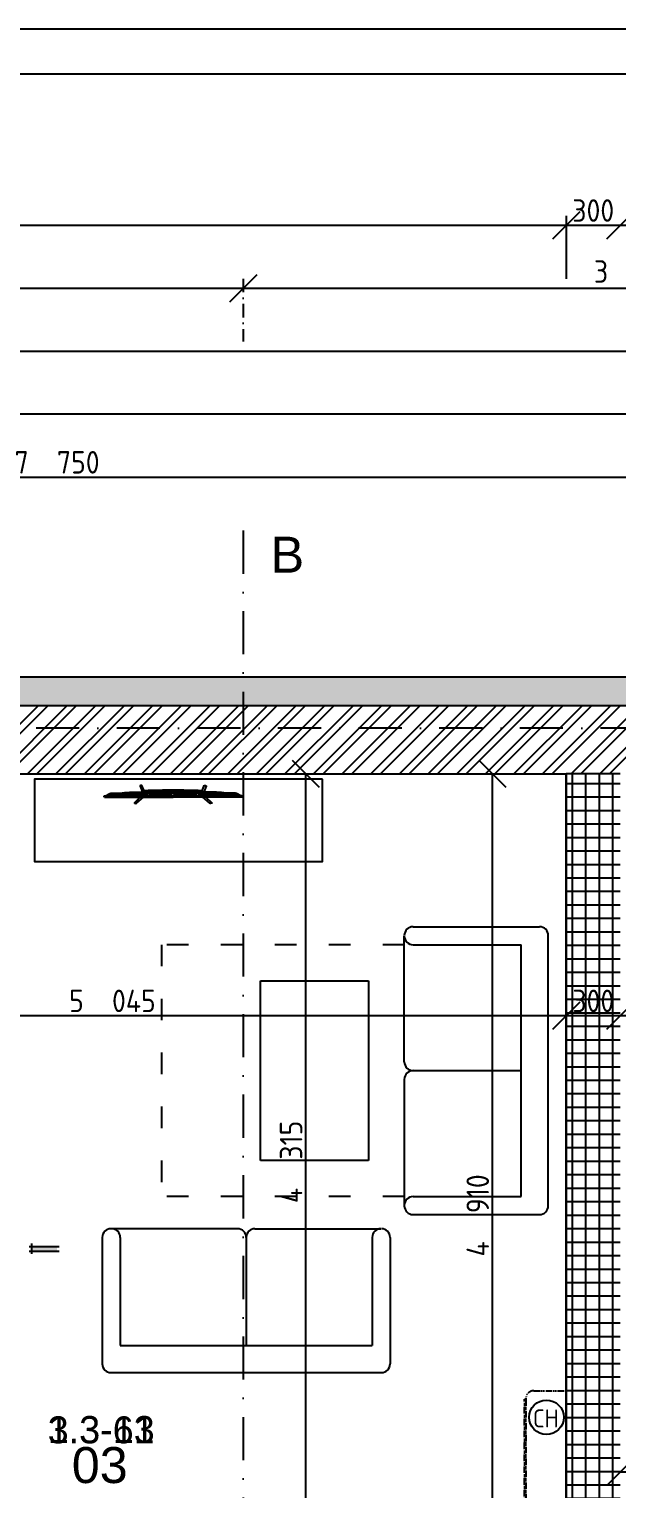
# Model space of a CAD drawing. Extents: x 4511820 to 5180432, y -1526536 to -944957.
# Drawn here: x 5099608 to 5102873, y -1290300 to -1282185 of the extents above; entities that cross this region are included whole.
import ezdxf

# ---------------------------------------------------------------- set-up
doc = ezdxf.new("R2010")
doc.units = 0
doc.header["$MEASUREMENT"] = 0
for name, pattern in [('ACAD_ISO03W100', [30, 12, -18]), ('ACAD_ISO12W100', [22, 12, -3, 0.5, -3, 0.5, -3]), ('BODKOCIARKOVANA_3', [5.6, 3, -1.3, 0, -1.3])]:
    doc.linetypes.add(name, pattern=pattern)
doc.layers.get('0').update_dxf_attribs({"linetype": 'CONTINUOUS'})
doc.layers.get('Defpoints').update_dxf_attribs({"color": 61, "linetype": 'CONTINUOUS'})
for name, color, linetype in [('KÓTY', 4, 'CONTINUOUS'), ('MÚRY', 1, 'CONTINUOUS'), ('osi', 253, 'CONTINUOUS'), ('Plochy', 41, 'CONTINUOUS'), ('POPIS', 7, 'CONTINUOUS'), ('TENKÁ', 7, 'CONTINUOUS'), ('ZARIADENIE', 47, 'CONTINUOUS'), ('ZZ-chladenie', 133, 'CONTINUOUS'), ('ŠRAFY', 82, 'CONTINUOUS')]:
    doc.layers.add(name, color=color, linetype=linetype)
doc.styles.add('ARIAL', font='arial.ttf')
doc.styles.add('styl1', font='arial.ttf')
doc.styles.add('STYLE1', font='isocp.shx')
doc.dimstyles.new('STANDARD-50', dxfattribs={"dimtxt": 125, "dimasz": 150, "dimexe": 10, "dimexo": 200, "dimgap": 20, "dimtad": 1, "dimdsep": 46, "dimlunit": 6, "dimtxsty": 'STYLE1', "dimblk1": 'OBLIQUE', "dimblk2": 'OBLIQUE', "dimsah": 1, "dimcen": 2.5, "dimse1": 1, "dimse2": 1, "dimadec": 0, "dimazin": 0, "dimtfac": 1, "dimtmove": 1, "dimatfit": 3, "dimldrblk": 'OBLIQUE', "dimfxl": 1, "dimtolj": 1, "dimtzin": 0, "dimarcsym": 0})

# ---------------------------------------------------------------- blocks, each defined once
blk = doc.blocks.new('_OBLIQUE')
at = {"color": 0, "linetype": 'ByBlock'}
blk.add_line((-0.5, -0.5), (0.5, 0.5), dxfattribs=at)
blk = doc.blocks.new('*D24587')
at = {"layer": 'Defpoints', "color": 0}
for p in [(5103637.5, -1284675.5), (5095887.5, -1285945.2), (5103637.5, -1285945.2)]:
    blk.add_point(p, dxfattribs=at)
at = {"layer": 'KÓTY', "color": 0, "lineweight": -2}
blk.add_line((5095887.5, -1284675.5), (5103637.5, -1284675.5), dxfattribs=at)
at = {"layer": 'KÓTY', "color": 0, "linetype": 'ByBlock', "lineweight": -2, "xscale": 150, "yscale": 150, "zscale": 150, "rotation": 180}
blk.add_blockref('_OBLIQUE', (5095887.5, -1284675.5), dxfattribs=at)
at = {"layer": 'KÓTY', "color": 0, "linetype": 'ByBlock', "lineweight": -2, "xscale": 150, "yscale": 150, "zscale": 150}
blk.add_blockref('_OBLIQUE', (5103637.5, -1284675.5), dxfattribs=at)
at = {"layer": 'KÓTY', "color": 0, "insert": (5099762.5, -1284593), "char_height": 125, "attachment_point": 5, "style": 'STYLE1'}
blk.add_mtext('\\A1;7ﾠ750', dxfattribs=at)
blk = doc.blocks.new('*D24589')
at = {"layer": 'Defpoints', "color": 0}
for p in [(5156282.5, -1283975.5), (5095887.5, -1285945.2), (5156282.5, -1285945.2)]:
    blk.add_point(p, dxfattribs=at)
at = {"layer": 'KÓTY', "color": 0, "lineweight": -2}
blk.add_line((5095887.5, -1283975.5), (5156282.5, -1283975.5), dxfattribs=at)
at = {"layer": 'KÓTY', "color": 0, "linetype": 'ByBlock', "lineweight": -2, "xscale": 150, "yscale": 150, "zscale": 150, "rotation": 180}
blk.add_blockref('_OBLIQUE', (5095887.5, -1283975.5), dxfattribs=at)
at = {"layer": 'KÓTY', "color": 0, "linetype": 'ByBlock', "lineweight": -2, "xscale": 150, "yscale": 150, "zscale": 150}
blk.add_blockref('_OBLIQUE', (5156282.5, -1283975.5), dxfattribs=at)
at = {"layer": 'KÓTY', "color": 0, "insert": (5126085, -1283893), "char_height": 125, "attachment_point": 5, "style": 'STYLE1'}
blk.add_mtext('\\A1;60ﾠ395', dxfattribs=at)
blk = doc.blocks.new('*D24590')
at = {"layer": 'Defpoints', "color": 0}
for p in [(5096057.5, -1283625.5), (5100797.5, -1283625.5), (5100797.5, -1283625.5)]:
    blk.add_point(p, dxfattribs=at)
at = {"layer": 'KÓTY', "color": 0, "lineweight": -2}
blk.add_line((5096057.5, -1283625.5), (5100797.5, -1283625.5), dxfattribs=at)
at = {"layer": 'KÓTY', "color": 0, "linetype": 'ByBlock', "lineweight": -2, "xscale": 150, "yscale": 150, "zscale": 150, "rotation": 180}
blk.add_blockref('_OBLIQUE', (5096057.5, -1283625.5), dxfattribs=at)
at = {"layer": 'KÓTY', "color": 0, "linetype": 'ByBlock', "lineweight": -2, "xscale": 150, "yscale": 150, "zscale": 150}
blk.add_blockref('_OBLIQUE', (5100797.5, -1283625.5), dxfattribs=at)
at = {"layer": 'KÓTY', "color": 0, "insert": (5098427.5, -1283543), "char_height": 125, "attachment_point": 5, "style": 'STYLE1'}
blk.add_mtext('\\A1;4ﾠ740', dxfattribs=at)
blk = doc.blocks.new('*D24591')
at = {"layer": 'Defpoints', "color": 0}
for p in [(5104747.5, -1283625.5), (5100797.5, -1285785.2), (5104747.5, -1285785.2)]:
    blk.add_point(p, dxfattribs=at)
at = {"layer": 'KÓTY', "color": 0, "lineweight": -2}
blk.add_line((5100797.5, -1283625.5), (5104747.5, -1283625.5), dxfattribs=at)
at = {"layer": 'KÓTY', "color": 0, "linetype": 'ByBlock', "lineweight": -2, "xscale": 150, "yscale": 150, "zscale": 150, "rotation": 180}
blk.add_blockref('_OBLIQUE', (5100797.5, -1283625.5), dxfattribs=at)
at = {"layer": 'KÓTY', "color": 0, "linetype": 'ByBlock', "lineweight": -2, "xscale": 150, "yscale": 150, "zscale": 150}
blk.add_blockref('_OBLIQUE', (5104747.5, -1283625.5), dxfattribs=at)
at = {"layer": 'KÓTY', "color": 0, "insert": (5102985, -1283532), "char_height": 125, "attachment_point": 5, "style": 'STYLE1'}
blk.add_mtext('\\A1;3ﾠ950', dxfattribs=at)
blk = doc.blocks.new('*D24640')
at = {"layer": 'Defpoints', "color": 0}
for p in [(5095887.5, -1284325.5), (5122762.5, -1285785.2), (5095887.5, -1285945.2)]:
    blk.add_point(p, dxfattribs=at)
at = {"layer": 'KÓTY', "color": 0, "lineweight": -2}
blk.add_line((5122762.5, -1284325.5), (5095887.5, -1284325.5), dxfattribs=at)
at = {"layer": 'KÓTY', "color": 0, "linetype": 'ByBlock', "lineweight": -2, "xscale": 150, "yscale": 150, "zscale": 150, "rotation": 180}
blk.add_blockref('_OBLIQUE', (5095887.5, -1284325.5), dxfattribs=at)
at = {"layer": 'KÓTY', "color": 0, "linetype": 'ByBlock', "lineweight": -2, "xscale": 150, "yscale": 150, "zscale": 150}
blk.add_blockref('_OBLIQUE', (5122762.5, -1284325.5), dxfattribs=at)
at = {"layer": 'KÓTY', "color": 0, "insert": (5109325, -1284243), "char_height": 125, "attachment_point": 5, "style": 'STYLE1'}
blk.add_mtext('\\A1;26ﾠ875', dxfattribs=at)
blk = doc.blocks.new('*D24716')
at = {"layer": 'Defpoints', "color": 0}
for p in [(5102892.5, -1283275.5), (5102892.5, -1286325.2), (5109232.5, -1286325.2)]:
    blk.add_point(p, dxfattribs=at)
at = {"layer": 'KÓTY', "color": 0, "lineweight": -2}
blk.add_line((5109232.5, -1283275.5), (5102892.5, -1283275.5), dxfattribs=at)
at = {"layer": 'KÓTY', "color": 0, "linetype": 'ByBlock', "lineweight": -2, "xscale": 150, "yscale": 150, "zscale": 150, "rotation": 180}
blk.add_blockref('_OBLIQUE', (5102892.5, -1283275.5), dxfattribs=at)
at = {"layer": 'KÓTY', "color": 0, "linetype": 'ByBlock', "lineweight": -2, "xscale": 150, "yscale": 150, "zscale": 150}
blk.add_blockref('_OBLIQUE', (5109232.5, -1283275.5), dxfattribs=at)
at = {"layer": 'KÓTY', "color": 0, "insert": (5106062.5, -1283193), "char_height": 125, "attachment_point": 5, "style": 'STYLE1'}
blk.add_mtext('\\A1;6ﾠ340', dxfattribs=at)
blk = doc.blocks.new('*D24717')
at = {"layer": 'Defpoints', "color": 0}
for p in [(5102592.5, -1283275.5), (5102592.5, -1286325.2), (5102892.5, -1286325.2)]:
    blk.add_point(p, dxfattribs=at)
at = {"layer": 'KÓTY', "color": 0, "lineweight": -2}
blk.add_line((5102892.5, -1283275.5), (5102592.5, -1283275.5), dxfattribs=at)
at = {"layer": 'KÓTY', "color": 0, "linetype": 'ByBlock', "lineweight": -2, "xscale": 150, "yscale": 150, "zscale": 150, "rotation": 180}
blk.add_blockref('_OBLIQUE', (5102592.5, -1283275.5), dxfattribs=at)
at = {"layer": 'KÓTY', "color": 0, "linetype": 'ByBlock', "lineweight": -2, "xscale": 150, "yscale": 150, "zscale": 150}
blk.add_blockref('_OBLIQUE', (5102892.5, -1283275.5), dxfattribs=at)
at = {"layer": 'KÓTY', "color": 0, "insert": (5102742.5, -1283193), "char_height": 125, "attachment_point": 5, "style": 'STYLE1'}
blk.add_mtext('\\A1;300', dxfattribs=at)
blk = doc.blocks.new('*D24718')
at = {"layer": 'Defpoints', "color": 0}
for p in [(5095887.5, -1283275.5), (5095887.5, -1285945.2), (5102592.5, -1286325.2)]:
    blk.add_point(p, dxfattribs=at)
at = {"layer": 'KÓTY', "color": 0, "lineweight": -2}
blk.add_line((5102592.5, -1283275.5), (5095887.5, -1283275.5), dxfattribs=at)
at = {"layer": 'KÓTY', "color": 0, "linetype": 'ByBlock', "lineweight": -2, "xscale": 150, "yscale": 150, "zscale": 150, "rotation": 180}
blk.add_blockref('_OBLIQUE', (5095887.5, -1283275.5), dxfattribs=at)
at = {"layer": 'KÓTY', "color": 0, "linetype": 'ByBlock', "lineweight": -2, "xscale": 150, "yscale": 150, "zscale": 150}
blk.add_blockref('_OBLIQUE', (5102592.5, -1283275.5), dxfattribs=at)
at = {"layer": 'KÓTY', "color": 0, "insert": (5099240, -1283193), "char_height": 125, "attachment_point": 5, "style": 'STYLE1'}
blk.add_mtext('\\A1;6ﾠ705', dxfattribs=at)
blk = doc.blocks.new('Tv06_top_cad-block.com')
at = {"color": 0}
for points in [[(-161.1, -3.4), (-173.3, 26.2, 0.359324), (-175.3, 27.3, 0.097501), (-182.8, 24.2, 0.350578), (-183.5, 22.1), (-171.1, -10.4)], [(161.1, -3.4), (173.3, 26.2, -0.359324), (175.3, 27.3, -0.097501), (182.8, 24.2, -0.350578), (183.5, 22.1), (171.1, -10.4)], [(-381.9, -38.8, -0.13121), (-383.2, -32.7, -0.169032), (-383, -32.3), (-381.8, -31.1, -0.205713), (-381.3, -30.9), (-378.5, -30.9, 0.118206), (-376.2, -30.4), (-351.4, -18.4, -0.105648), (-345.8, -17), (0, -17)], [(-339.3, -21.2), (-339.3, -21.2, 0.099639), (-344.3, -22.2), (-349.2, -24.6, 0.215889), (-350.7, -26.3, 0.476075), (-349.4, -28, 0.244765)], [(-295.5, -17), (-282, -15, -0.02037), (-255.8, -12, -0.012056), (-227.2, -10.7), (-169.3, -10.7)], [(-182.5, -38.8), (-214.4, -69.1, 0.250582), (-215, -71, 0.266718), (-214.3, -71.9, 0.084688)], [(-214.3, -71.9), (-207.3, -73.1, 0.211205), (-203.3, -72.1), (-165.2, -38.8)], [(-181.8, -17), (-178.5, -14, -0.213415), (-177.3, -13.6), (0, -13.6)], [(-172.1, -13.6, -0.072098), (-159.2, -3, -0.121861), (-158.4, -2.8)], [(-170.1, -10.6, -0.053076), (-160.2, -2.9), (-158.4, -2.8)], [(-147.6, -13.6), (-147.6, -7.5, -0.414214), (-147.4, -7.3), (-146.5, -7.3, -0.414214), (-146.3, -7.5), (-146.3, -13.6)], [(-146.8, -28, 0.414214), (-145, -26.2), (-145, -23, 0.414214), (-146.8, -21.2)], [(-143.9, -13.6), (-143.9, -7.5, -0.414214), (-143.7, -7.3), (-142.7, -7.3, -0.414214), (-142.6, -7.5), (-142.6, -13.6)], [(-140.2, -13.6), (-140.2, -7.5, -0.414214), (-140, -7.3), (-139, -7.3, -0.414214), (-138.8, -7.5), (-138.8, -13.6)], [(-136.4, -13.6), (-136.4, -7.5, -0.414214), (-136.3, -7.3), (-135.3, -7.3, -0.414214), (-135.1, -7.5), (-135.1, -13.6)], [(-132.7, -13.6), (-132.7, -7.5, -0.414214), (-132.5, -7.3), (-131.6, -7.3, -0.414214), (-131.4, -7.5), (-131.4, -13.6)], [(-128.8, -28, -0.414214), (-130.6, -26.2), (-130.6, -23, -0.414214), (-128.8, -21.2)], [(-129, -13.6), (-129, -7.5, -0.414214), (-128.8, -7.3), (-127.9, -7.3, -0.414214), (-127.7, -7.5), (-127.7, -13.6)], [(-125.3, -13.6), (-125.3, -7.5, -0.414214), (-125.1, -7.3), (-124.1, -7.3, -0.414214), (-124, -7.5), (-124, -13.6)], [(-121.6, -13.6), (-121.6, -7.5, -0.414214), (-121.4, -7.3), (-120.4, -7.3, -0.414214), (-120.2, -7.5), (-120.2, -13.6)], [(-117.8, -13.6), (-117.8, -7.5, -0.414214), (-117.7, -7.3), (-116.7, -7.3, -0.414214), (-116.5, -7.5), (-116.5, -13.6)], [(-114.1, -13.6), (-114.1, -7.5, -0.414214), (-113.9, -7.3), (-113, -7.3, -0.414214), (-112.8, -7.5), (-112.8, -13.6)], [(-110.4, -13.6), (-110.4, -7.5, -0.414214), (-110.2, -7.3), (-109.3, -7.3, -0.414214), (-109.1, -7.5), (-109.1, -13.6)], [(-106.7, -13.6), (-106.7, -7.5, -0.414214), (-106.5, -7.3), (-105.5, -7.3, -0.414214), (-105.4, -7.5), (-105.4, -13.6)], [(-103, -13.6), (-103, -7.5, -0.414214), (-102.8, -7.3), (-101.8, -7.3, -0.414214), (-101.6, -7.5), (-101.6, -13.6)], [(-99.2, -13.6), (-99.2, -7.5, -0.414214), (-99.1, -7.3), (-98.1, -7.3, -0.414214), (-97.9, -7.5), (-97.9, -13.6)], [(-95.5, -13.6), (-95.5, -7.5, -0.414214), (-95.3, -7.3), (-94.4, -7.3, -0.414214), (-94.2, -7.5), (-94.2, -13.6)], [(-91.8, -13.6), (-91.8, -7.5, -0.414214), (-91.6, -7.3), (-90.7, -7.3, -0.414214), (-90.5, -7.5), (-90.5, -13.6)], [(-88.1, -13.6), (-88.1, -7.5, -0.414214), (-87.9, -7.3), (-86.9, -7.3, -0.414214), (-86.8, -7.5), (-86.8, -13.6)], [(-84.4, -13.6), (-84.4, -7.5, -0.414214), (-84.2, -7.3), (-83.2, -7.3, -0.414214), (-83, -7.5), (-83, -13.6)], [(-80.6, -13.6), (-80.6, -7.5, -0.414214), (-80.5, -7.3), (-79.5, -7.3, -0.414214), (-79.3, -7.5), (-79.3, -13.6)], [(-76.9, -13.6), (-76.9, -7.5, -0.414214), (-76.7, -7.3), (-75.8, -7.3, -0.414214), (-75.6, -7.5), (-75.6, -13.6)], [(-73.2, -13.6), (-73.2, -7.5, -0.414214), (-73, -7.3), (-72.1, -7.3, -0.414214), (-71.9, -7.5), (-71.9, -13.6)], [(-69.5, -13.6), (-69.5, -7.5, -0.414214), (-69.3, -7.3), (-68.3, -7.3, -0.414214), (-68.2, -7.5), (-68.2, -13.6)], [(-65.8, -13.6), (-65.8, -7.5, -0.414214), (-65.6, -7.3), (-64.6, -7.3, -0.414214), (-64.4, -7.5), (-64.4, -13.6)], [(-62, -13.6), (-62, -7.5, -0.414214), (-61.9, -7.3), (-60.9, -7.3, -0.414214), (-60.7, -7.5), (-60.7, -13.6)], [(-58.3, -13.6), (-58.3, -7.5, -0.414214), (-58.1, -7.3), (-57.2, -7.3, -0.414214), (-57, -7.5), (-57, -13.6)], [(-54.6, -13.6), (-54.6, -7.5, -0.414214), (-54.4, -7.3), (-53.5, -7.3, -0.414214), (-53.3, -7.5), (-53.3, -13.6)], [(-50.9, -13.6), (-50.9, -7.5, -0.414214), (-50.7, -7.3), (-49.7, -7.3, -0.414214), (-49.6, -7.5), (-49.6, -13.6)], [(-47.2, -13.6), (-47.2, -7.5, -0.414214), (-47, -7.3), (-46, -7.3, -0.414214), (-45.8, -7.5), (-45.8, -13.6)], [(-43.4, -13.6), (-43.4, -7.5, -0.414214), (-43.3, -7.3), (-42.3, -7.3, -0.414214), (-42.1, -7.5), (-42.1, -13.6)], [(-39.7, -13.6), (-39.7, -7.5, -0.414214), (-39.5, -7.3), (-38.6, -7.3, -0.414214), (-38.4, -7.5), (-38.4, -13.6)], [(-36, -13.6), (-36, -7.5, -0.414214), (-35.8, -7.3), (-34.9, -7.3, -0.414214), (-34.7, -7.5), (-34.7, -13.6)], [(-32.3, -13.6), (-32.3, -7.5, -0.414214), (-32.1, -7.3), (-31.1, -7.3, -0.414214), (-31, -7.5), (-31, -13.6)], [(-28.6, -13.6), (-28.6, -7.5, -0.414214), (-28.4, -7.3), (-27.4, -7.3, -0.414214), (-27.2, -7.5), (-27.2, -13.6)], [(-24.8, -13.6), (-24.8, -7.5, -0.414214), (-24.7, -7.3), (-23.7, -7.3, -0.414214), (-23.5, -7.5), (-23.5, -13.6)], [(-21.1, -13.6), (-21.1, -7.5, -0.414214), (-20.9, -7.3), (-20, -7.3, -0.414214), (-19.8, -7.5), (-19.8, -13.6)], [(-17.4, -13.6), (-17.4, -7.5, -0.414214), (-17.2, -7.3), (-16.3, -7.3, -0.414214), (-16.1, -7.5), (-16.1, -13.6)], [(-13.7, -13.6), (-13.7, -7.5, -0.414214), (-13.5, -7.3), (-12.5, -7.3, -0.414214), (-12.4, -7.5), (-12.4, -13.6)], [(-10, -13.6), (-10, -7.5, -0.414214), (-9.8, -7.3), (-8.8, -7.3, -0.414214), (-8.6, -7.5), (-8.6, -13.6)], [(-10, -28, 0.414214), (-8.2, -26.2), (-8.2, -23, 0.414214), (-10, -21.2)], [(-6.2, -13.6), (-6.2, -7.5, -0.414214), (-6.1, -7.3), (-5.1, -7.3, -0.414214), (-4.9, -7.5), (-4.9, -13.6)], [(-2.5, -13.6), (-2.5, -7.5, -0.414214), (-2.3, -7.3), (-1.4, -7.3, -0.414214), (-1.2, -7.5), (-1.2, -13.6)], [(181.8, -17), (178.5, -14, 0.213415), (177.3, -13.6), (0, -13.6)], [(381.9, -38.8, 0.13121), (383.2, -32.7, 0.169032), (383, -32.3), (381.8, -31.1, 0.205713), (381.3, -30.9), (378.5, -30.9, -0.118206), (376.2, -30.4), (351.4, -18.4, 0.105648), (345.8, -17), (0, -17)], [(2.5, -13.6), (2.5, -7.5, 0.414214), (2.3, -7.3), (1.4, -7.3, 0.414214), (1.2, -7.5), (1.2, -13.6)], [(6.2, -13.6), (6.2, -7.5, 0.414214), (6.1, -7.3), (5.1, -7.3, 0.414214), (4.9, -7.5), (4.9, -13.6)], [(10, -28, -0.414214), (8.2, -26.2), (8.2, -23, -0.414214), (10, -21.2)], [(10, -13.6), (10, -7.5, 0.414214), (9.8, -7.3), (8.8, -7.3, 0.414214), (8.6, -7.5), (8.6, -13.6)], [(13.7, -13.6), (13.7, -7.5, 0.414214), (13.5, -7.3), (12.5, -7.3, 0.414214), (12.4, -7.5), (12.4, -13.6)], [(17.4, -13.6), (17.4, -7.5, 0.414214), (17.2, -7.3), (16.3, -7.3, 0.414214), (16.1, -7.5), (16.1, -13.6)], [(21.1, -13.6), (21.1, -7.5, 0.414214), (20.9, -7.3), (20, -7.3, 0.414214), (19.8, -7.5), (19.8, -13.6)], [(24.8, -13.6), (24.8, -7.5, 0.414214), (24.7, -7.3), (23.7, -7.3, 0.414214), (23.5, -7.5), (23.5, -13.6)], [(28.6, -13.6), (28.6, -7.5, 0.414214), (28.4, -7.3), (27.4, -7.3, 0.414214), (27.2, -7.5), (27.2, -13.6)], [(32.3, -13.6), (32.3, -7.5, 0.414214), (32.1, -7.3), (31.1, -7.3, 0.414214), (31, -7.5), (31, -13.6)], [(36, -13.6), (36, -7.5, 0.414214), (35.8, -7.3), (34.9, -7.3, 0.414214), (34.7, -7.5), (34.7, -13.6)], [(39.7, -13.6), (39.7, -7.5, 0.414214), (39.5, -7.3), (38.6, -7.3, 0.414214), (38.4, -7.5), (38.4, -13.6)], [(43.4, -13.6), (43.4, -7.5, 0.414214), (43.3, -7.3), (42.3, -7.3, 0.414214), (42.1, -7.5), (42.1, -13.6)], [(47.2, -13.6), (47.2, -7.5, 0.414214), (47, -7.3), (46, -7.3, 0.414214), (45.8, -7.5), (45.8, -13.6)], [(50.9, -13.6), (50.9, -7.5, 0.414214), (50.7, -7.3), (49.7, -7.3, 0.414214), (49.6, -7.5), (49.6, -13.6)], [(54.6, -13.6), (54.6, -7.5, 0.414214), (54.4, -7.3), (53.5, -7.3, 0.414214), (53.3, -7.5), (53.3, -13.6)], [(58.3, -13.6), (58.3, -7.5, 0.414214), (58.1, -7.3), (57.2, -7.3, 0.414214), (57, -7.5), (57, -13.6)], [(62, -13.6), (62, -7.5, 0.414214), (61.9, -7.3), (60.9, -7.3, 0.414214), (60.7, -7.5), (60.7, -13.6)], [(65.8, -13.6), (65.8, -7.5, 0.414214), (65.6, -7.3), (64.6, -7.3, 0.414214), (64.4, -7.5), (64.4, -13.6)], [(69.5, -13.6), (69.5, -7.5, 0.414214), (69.3, -7.3), (68.3, -7.3, 0.414214), (68.2, -7.5), (68.2, -13.6)], [(73.2, -13.6), (73.2, -7.5, 0.414214), (73, -7.3), (72.1, -7.3, 0.414214), (71.9, -7.5), (71.9, -13.6)], [(76.9, -13.6), (76.9, -7.5, 0.414214), (76.7, -7.3), (75.8, -7.3, 0.414214), (75.6, -7.5), (75.6, -13.6)], [(80.6, -13.6), (80.6, -7.5, 0.414214), (80.5, -7.3), (79.5, -7.3, 0.414214), (79.3, -7.5), (79.3, -13.6)], [(84.4, -13.6), (84.4, -7.5, 0.414214), (84.2, -7.3), (83.2, -7.3, 0.414214), (83, -7.5), (83, -13.6)], [(88.1, -13.6), (88.1, -7.5, 0.414214), (87.9, -7.3), (86.9, -7.3, 0.414214), (86.8, -7.5), (86.8, -13.6)], [(91.8, -13.6), (91.8, -7.5, 0.414214), (91.6, -7.3), (90.7, -7.3, 0.414214), (90.5, -7.5), (90.5, -13.6)], [(95.5, -13.6), (95.5, -7.5, 0.414214), (95.3, -7.3), (94.4, -7.3, 0.414214), (94.2, -7.5), (94.2, -13.6)], [(99.2, -13.6), (99.2, -7.5, 0.414214), (99.1, -7.3), (98.1, -7.3, 0.414214), (97.9, -7.5), (97.9, -13.6)], [(103, -13.6), (103, -7.5, 0.414214), (102.8, -7.3), (101.8, -7.3, 0.414214), (101.6, -7.5), (101.6, -13.6)], [(106.7, -13.6), (106.7, -7.5, 0.414214), (106.5, -7.3), (105.5, -7.3, 0.414214), (105.4, -7.5), (105.4, -13.6)], [(110.4, -13.6), (110.4, -7.5, 0.414214), (110.2, -7.3), (109.3, -7.3, 0.414214), (109.1, -7.5), (109.1, -13.6)], [(114.1, -13.6), (114.1, -7.5, 0.414214), (113.9, -7.3), (113, -7.3, 0.414214), (112.8, -7.5), (112.8, -13.6)], [(117.8, -13.6), (117.8, -7.5, 0.414214), (117.7, -7.3), (116.7, -7.3, 0.414214), (116.5, -7.5), (116.5, -13.6)], [(121.6, -13.6), (121.6, -7.5, 0.414214), (121.4, -7.3), (120.4, -7.3, 0.414214), (120.2, -7.5), (120.2, -13.6)], [(125.3, -13.6), (125.3, -7.5, 0.414214), (125.1, -7.3), (124.1, -7.3, 0.414214), (124, -7.5), (124, -13.6)], [(129, -13.6), (129, -7.5, 0.414214), (128.8, -7.3), (127.9, -7.3, 0.414214), (127.7, -7.5), (127.7, -13.6)], [(128.8, -28, 0.414214), (130.6, -26.2), (130.6, -23, 0.414214), (128.8, -21.2)], [(132.7, -13.6), (132.7, -7.5, 0.414214), (132.5, -7.3), (131.6, -7.3, 0.414214), (131.4, -7.5), (131.4, -13.6)], [(136.4, -13.6), (136.4, -7.5, 0.414214), (136.3, -7.3), (135.3, -7.3, 0.414214), (135.1, -7.5), (135.1, -13.6)], [(140.2, -13.6), (140.2, -7.5, 0.414214), (140, -7.3), (139, -7.3, 0.414214), (138.8, -7.5), (138.8, -13.6)], [(143.9, -13.6), (143.9, -7.5, 0.414214), (143.7, -7.3), (142.7, -7.3, 0.414214), (142.6, -7.5), (142.6, -13.6)], [(146.8, -28, -0.414214), (145, -26.2), (145, -23, -0.414214), (146.8, -21.2)], [(147.6, -13.6), (147.6, -7.5, 0.414214), (147.4, -7.3), (146.5, -7.3, 0.414214), (146.3, -7.5), (146.3, -13.6)], [(172.1, -13.6, 0.072098), (159.2, -3, 0.121861), (158.4, -2.8)], [(170.1, -10.6, 0.053076), (160.2, -2.9), (158.4, -2.8)], [(214.3, -71.9), (207.3, -73.1, -0.211205), (203.3, -72.1), (165.2, -38.8)], [(295.5, -17), (282, -15, 0.02037), (255.8, -12, 0.012056), (227.2, -10.7), (169.3, -10.7)], [(182.5, -38.8), (214.4, -69.1, -0.250582), (215, -71, -0.266718), (214.3, -71.9, -0.084688)], [(339.3, -21.2), (339.3, -21.2, -0.099639), (344.3, -22.2), (349.2, -24.6, -0.215889), (350.7, -26.3, -0.476075), (349.4, -28, -0.244765)]]:
    blk.add_lwpolyline(points, format="xyb", dxfattribs=at)
for points in [[(-381.9, -38.8), (0, -38.8)], [(-378.5, -30.9), (0, -30.9)], [(-349.4, -28), (-146.8, -28)], [(-339.3, -21.2), (-146.8, -21.2)], [(-158.6, -6.5), (0, -6.5)], [(-128.8, -21.2), (-10, -21.2)], [(-128.8, -28), (-10, -28)], [(158.6, -6.5), (0, -6.5)], [(378.5, -30.9), (0, -30.9)], [(381.9, -38.8), (0, -38.8)], [(128.8, -21.2), (10, -21.2)], [(128.8, -28), (10, -28)], [(339.3, -21.2), (146.8, -21.2)], [(349.4, -28), (146.8, -28)]]:
    blk.add_lwpolyline(points, dxfattribs=at)
for centre, radius, start, end in [((0, -4564), 4564, 90, 91.98925), ((0, -4564), 4564, 88.01075, 90), ((-170.5, -10.1), 0.6, 200.97838, 314.02949), ((170.5, -10.1), 0.6, 225.97051, 339.02162)]:
    blk.add_arc(centre, radius, start, end, dxfattribs=at)
blk = doc.blocks.new('TV')
at = {"layer": 'ZARIADENIE', "color": 8}
blk.add_blockref('Tv06_top_cad-block.com', (4448198.7, -1316337.8), dxfattribs=at)
blk = doc.blocks.new('konf stol')
at = {"layer": 'ZARIADENIE', "color": 45, "ltscale": 0.25}
for p, q in [((4451679, -1342280.2), (4451679, -1341280.2)), ((4451679, -1341280.2), (4452279, -1341280.2)), ((4452279, -1341280.2), (4452279, -1342280.2)), ((4452279, -1342280.2), (4451679, -1342280.2))]:
    blk.add_line(p, q, dxfattribs=at)
blk = doc.blocks.new('*D24867')
at = {"layer": 'Defpoints', "color": 0}
for p in [(5102892.5, -1287670), (5102892.5, -1287750.7), (5103992.5, -1287750.7)]:
    blk.add_point(p, dxfattribs=at)
at = {"layer": 'KÓTY', "color": 0, "lineweight": -2}
blk.add_line((5103992.5, -1287670), (5102892.5, -1287670), dxfattribs=at)
at = {"layer": 'KÓTY', "color": 0, "linetype": 'ByBlock', "lineweight": -2, "xscale": 150, "yscale": 150, "zscale": 150, "rotation": 180}
blk.add_blockref('_OBLIQUE', (5102892.5, -1287670), dxfattribs=at)
at = {"layer": 'KÓTY', "color": 0, "linetype": 'ByBlock', "lineweight": -2, "xscale": 150, "yscale": 150, "zscale": 150}
blk.add_blockref('_OBLIQUE', (5103992.5, -1287670), dxfattribs=at)
at = {"layer": 'KÓTY', "color": 0, "insert": (5103442.5, -1287587.5), "char_height": 125, "attachment_point": 5, "style": 'STYLE1'}
blk.add_mtext('\\A1;1ﾠ100', dxfattribs=at)
blk = doc.blocks.new('*D24868')
at = {"layer": 'Defpoints', "color": 0}
for p in [(5102592.5, -1287670), (5102592.5, -1287750.7), (5102892.5, -1287750.7)]:
    blk.add_point(p, dxfattribs=at)
at = {"layer": 'KÓTY', "color": 0, "lineweight": -2}
blk.add_line((5102892.5, -1287670), (5102592.5, -1287670), dxfattribs=at)
at = {"layer": 'KÓTY', "color": 0, "linetype": 'ByBlock', "lineweight": -2, "xscale": 150, "yscale": 150, "zscale": 150, "rotation": 180}
blk.add_blockref('_OBLIQUE', (5102592.5, -1287670), dxfattribs=at)
at = {"layer": 'KÓTY', "color": 0, "linetype": 'ByBlock', "lineweight": -2, "xscale": 150, "yscale": 150, "zscale": 150}
blk.add_blockref('_OBLIQUE', (5102892.5, -1287670), dxfattribs=at)
at = {"layer": 'KÓTY', "color": 0, "insert": (5102742.5, -1287587.5), "char_height": 125, "attachment_point": 5, "style": 'STYLE1'}
blk.add_mtext('\\A1;300', dxfattribs=at)
blk = doc.blocks.new('*D24869')
at = {"layer": 'Defpoints', "color": 0}
for p in [(5097547.5, -1287670), (5097547.5, -1287750.7), (5102592.5, -1287750.7)]:
    blk.add_point(p, dxfattribs=at)
at = {"layer": 'KÓTY', "color": 0, "lineweight": -2}
blk.add_line((5102592.5, -1287670), (5097547.5, -1287670), dxfattribs=at)
at = {"layer": 'KÓTY', "color": 0, "linetype": 'ByBlock', "lineweight": -2, "xscale": 150, "yscale": 150, "zscale": 150, "rotation": 180}
blk.add_blockref('_OBLIQUE', (5097547.5, -1287670), dxfattribs=at)
at = {"layer": 'KÓTY', "color": 0, "linetype": 'ByBlock', "lineweight": -2, "xscale": 150, "yscale": 150, "zscale": 150}
blk.add_blockref('_OBLIQUE', (5102592.5, -1287670), dxfattribs=at)
at = {"layer": 'KÓTY', "color": 0, "insert": (5100070, -1287587.5), "char_height": 125, "attachment_point": 5, "style": 'STYLE1'}
blk.add_mtext('\\A1;5ﾠ045', dxfattribs=at)
blk = doc.blocks.new('*D24988')
at = {"layer": 'Defpoints', "color": 0}
for p in [(5101145.5, -1286325.2), (5101392.5, -1286325.2), (5101392.5, -1290640.2)]:
    blk.add_point(p, dxfattribs=at)
at = {"layer": 'KÓTY', "color": 0, "lineweight": -2}
blk.add_line((5101145.5, -1290640.2), (5101145.5, -1286325.2), dxfattribs=at)
at = {"layer": 'KÓTY', "color": 0, "linetype": 'ByBlock', "lineweight": -2, "xscale": 150, "yscale": 150, "zscale": 150}
for p, rotation in [((5101145.5, -1286325.2), 90), ((5101145.5, -1290640.2), 270)]:
    blk.add_blockref('_OBLIQUE', p, dxfattribs=dict(at, rotation=rotation))
at = {"layer": 'KÓTY', "color": 0, "insert": (5101063, -1288482.7), "char_height": 125, "attachment_point": 5, "rotation": 90, "style": 'STYLE1'}
blk.add_mtext('\\A1;4ﾠ315', dxfattribs=at)
blk = doc.blocks.new('*D25028')
at = {"layer": 'Defpoints', "color": 0}
for p in [(5102183, -1286325.2), (5102592.5, -1286325.2), (5102592.5, -1291235.2)]:
    blk.add_point(p, dxfattribs=at)
at = {"layer": 'KÓTY', "color": 0, "lineweight": -2}
blk.add_line((5102183, -1291235.2), (5102183, -1286325.2), dxfattribs=at)
at = {"layer": 'KÓTY', "color": 0, "linetype": 'ByBlock', "lineweight": -2, "xscale": 150, "yscale": 150, "zscale": 150}
for p, rotation in [((5102183, -1286325.2), 90), ((5102183, -1291235.2), 270)]:
    blk.add_blockref('_OBLIQUE', p, dxfattribs=dict(at, rotation=rotation))
at = {"layer": 'KÓTY', "color": 0, "insert": (5102100.5, -1288780.2), "char_height": 125, "attachment_point": 5, "rotation": 90, "style": 'STYLE1'}
blk.add_mtext('\\A1;4ﾠ910', dxfattribs=at)
blk = doc.blocks.new('*D25056')
at = {"layer": 'Defpoints', "color": 0}
for p in [(5109232.5, -1290206), (5102892.5, -1290868.7), (5109232.5, -1290868.7)]:
    blk.add_point(p, dxfattribs=at)
at = {"layer": 'KÓTY', "color": 0, "lineweight": -2}
blk.add_line((5102892.5, -1290206), (5109232.5, -1290206), dxfattribs=at)
at = {"layer": 'KÓTY', "color": 0, "linetype": 'ByBlock', "lineweight": -2, "xscale": 150, "yscale": 150, "zscale": 150, "rotation": 180}
blk.add_blockref('_OBLIQUE', (5102892.5, -1290206), dxfattribs=at)
at = {"layer": 'KÓTY', "color": 0, "linetype": 'ByBlock', "lineweight": -2, "xscale": 150, "yscale": 150, "zscale": 150}
blk.add_blockref('_OBLIQUE', (5109232.5, -1290206), dxfattribs=at)
at = {"layer": 'KÓTY', "color": 0, "insert": (5106062.5, -1290123.5), "char_height": 125, "attachment_point": 5, "style": 'STYLE1'}
blk.add_mtext('\\A1;6ﾠ340', dxfattribs=at)
blk = doc.blocks.new('chlad2')
at = {"layer": 'ZZ-chladenie', "linetype": 'ACAD_ISO12W100', "ltscale": 3}
for p, q in [((5102412.5, -1105747.3), (5102592.5, -1105747.3)), ((5102412.5, -1106448.4), (5102592.5, -1106448.4))]:
    blk.add_line(p, q, dxfattribs=at)
blk.add_lwpolyline([(5102367.5, -1106402), (5102360.8, -1106402), (5102360.8, -1105794.8), (5102367.5, -1105794.8)], close=True, dxfattribs=at)
for centre, start, end in [((5102412.5, -1105792.3), 90, 180), ((5102412.5, -1106403.4), 180, 270)]:
    blk.add_arc(centre, 45, start, end, dxfattribs=at)

msp = doc.modelspace()

# ---------------------------------------------------------------- hatches: boundary and pattern name
at = {"layer": 'TENKÁ'}
h = msp.add_hatch(color=256, dxfattribs=at)
h.dxf.hatch_style = 1
h.paths.add_polyline_path([(5099761.258, -1288978.468), (5099620.133, -1288978.468), (5099620.133, -1288952.593), (5099761.258, -1288952.593)])
at = {"layer": 'ŠRAFY'}
h = msp.add_hatch(dxfattribs=at)
h.set_pattern_fill('HEX', color=256, scale=200)
h.set_pattern_definition([(0, (9e-09, -175781), (0, 43.3012702), [25, -50]), (120, (9e-09, -175781), (-37.5, -21.6506351), [25, -50]), (60, (25, -175781), (-37.5, 21.6506351), [25, -50])])
h.paths.add_polyline_path([(5103523.5, -1285785.191), (5095772.5, -1285785.191), (5095772.5, -1286155.191), (5095772.5, -1286205.191), (5095772.5, -1286405.191), (5097172.5, -1286405.191), (5097172.5, -1287635.191), (5097372.5, -1287635.191), (5097372.5, -1286325.191), (5097387.5, -1286325.191), (5097387.5, -1286245.191), (5095887.5, -1286245.191), (5095887.5, -1285945.191), (5097387.5, -1285945.191), (5103637.5, -1285945.191), (5103637.5, -1285785.191)])
h.paths.add_polyline_path([(5096978.701, -1287395.5), (5097266.299, -1287395.5), (5097266.299, -1287645.5), (5096978.701, -1287645.5)], flags=9)
h = msp.add_hatch(dxfattribs=at)
h.set_pattern_fill('ANSI32', color=256, scale=300)
h.set_pattern_definition([(45, (115395, 30907.69), (-79.549513, 79.549513), []), (45, (115448.03, 30907.69), (-79.549513, 79.549513), [])])
h.paths.add_polyline_path([(5097387.5, -1285945.191), (5097387.5, -1286245.191), (5097387.5, -1286325.191), (5097547.5, -1286325.191), (5102592.5, -1286325.191), (5102892.5, -1286325.191), (5103012.5, -1286325.191), (5103012.5, -1285945.191)])
at = {"layer": 'ŠRAFY', "ltscale": 0.25}
h = msp.add_hatch(dxfattribs=at)
h.set_pattern_fill('ANSI37', color=256, scale=600, angle=45)
h.set_pattern_definition([(90, (-3307273.674, 493071.734), (-75, 1e-14), []), (180, (-3307273.674, 493071.734), (-1e-14, -75), [])])
h.paths.add_polyline_path([(5102892.5, -1289385.191), (5102892.5, -1289105.191), (5102892.5, -1288825.191), (5102892.5, -1288545.191), (5102892.5, -1288265.191), (5102892.5, -1287985.191), (5102892.5, -1287705.191), (5102892.5, -1287425.191), (5102892.5, -1286325.191), (5102592.5, -1286325.191), (5102592.5, -1291235.191), (5102892.5, -1291235.191), (5103092.5, -1291235.191), (5103092.5, -1291050.191), (5103092.5, -1290935.191), (5102892.5, -1290935.191)])

# ---------------------------------------------------------------- linework, layer by layer
at = {"layer": 'KÓTY', "ltscale": 25}
msp.add_line((5102592.5, -1283222.097), (5102592.5, -1283572.097), dxfattribs=at)
at = {"layer": 'KÓTY', "linetype": 'BODKOCIARKOVANA_3', "ltscale": 25}
msp.add_line((5100797.5, -1283572.097), (5100797.5, -1283922.097), dxfattribs=at)
at = {"layer": 'MÚRY'}
for p, q in [((5095772.5, -1285785.191), (5103637.5, -1285785.191)), ((5097547.5, -1286325.191), (5102592.5, -1286325.191)), ((5102592.5, -1291235.191), (5102592.5, -1286325.191))]:
    msp.add_line(p, q, dxfattribs=at)
at = {"layer": 'osi', "linetype": 'BODKOCIARKOVANA_3', "ltscale": 80}
for p, q in [((5100797.5, -1284972.097), (5100797.5, -1316900)), ((5157242.5, -1286070.191), (5093572.5, -1286070.191))]:
    msp.add_line(p, q, dxfattribs=at)
at = {"layer": 'Plochy'}
msp.add_lwpolyline([(5097547.5, -1292605.191), (5097547.5, -1286325.191), (5102592.5, -1286325.191), (5102592.5, -1292605.191), (5101392.5, -1292605.191), (5101392.5, -1290640.191), (5100627.5, -1290640.191), (5100627.5, -1290755.191), (5101277.5, -1290755.191), (5101277.5, -1292005.191), (5100627.5, -1292005.191), (5100627.5, -1292605.191)], close=True, dxfattribs=at)
at = {"layer": 'TENKÁ', "color": 7}
for p, q in [((5180432, -1282184.765), (5091141, -1282184.765)), ((5180182, -1282434.765), (5091391, -1282434.765))]:
    msp.add_line(p, q, dxfattribs=at)
at = {"layer": 'TENKÁ'}
for p, q in [((5095887.5, -1285945.191), (5103637.5, -1285945.191)), ((5102892.5, -1286325.191), (5102592.5, -1286325.191)), ((5099607.633, -1288952.593), (5099773.758, -1288952.593)), ((5099607.633, -1288978.468), (5099773.758, -1288978.468)), ((5099620.133, -1288936.343), (5099620.133, -1288993.343))]:
    msp.add_line(p, q, dxfattribs=at)
at = {"layer": 'ZARIADENIE', "color": 30, "ltscale": 0.25}
for p, q in [((5101741.064, -1287175.191), (5102443.936, -1287175.191)), ((5101692.5, -1287926.627), (5101692.5, -1287226.627)), ((5101741.064, -1287275.191), (5102342.5, -1287275.191)), ((5102342.5, -1288675.191), (5102342.5, -1287275.191)), ((5102492.5, -1288726.627), (5102492.5, -1287223.756)), ((5101741.064, -1287975.191), (5102342.5, -1287975.191)), ((5101692.5, -1288023.756), (5101692.5, -1288726.627)), ((5101741.064, -1288675.191), (5102342.5, -1288675.191)), ((5101741.064, -1288775.191), (5102443.936, -1288775.191)), ((5100013.67, -1288902.586), (5100013.67, -1289605.457)), ((5100765.106, -1288854.021), (5100062.234, -1288854.021)), ((5100113.67, -1288902.586), (5100113.67, -1289504.021)), ((5100813.67, -1288902.586), (5100813.67, -1289504.021)), ((5100862.234, -1288854.021), (5101562.234, -1288854.021)), ((5101513.67, -1288902.586), (5101513.67, -1289504.021)), ((5101613.67, -1288902.586), (5101613.67, -1289605.457)), ((5100113.67, -1289504.021), (5101513.67, -1289504.021)), ((5100062.234, -1289654.021), (5101565.106, -1289654.021))]:
    msp.add_line(p, q, dxfattribs=at)
at = {"layer": 'ZARIADENIE', "color": 30, "linetype": 'ACAD_ISO03W100', "ltscale": 10}
for p, q in [((5100342.5, -1287275.191), (5100342.5, -1288675.191)), ((5101692.5, -1287275.191), (5100342.5, -1287275.191)), ((5101692.5, -1288675.191), (5100342.5, -1288675.191))]:
    msp.add_line(p, q, dxfattribs=at)
at = {"layer": 'ZARIADENIE', "color": 45, "ltscale": 0.25}
msp.add_lwpolyline([(5101237.5, -1286355.191), (5099637.5, -1286355.191), (5099637.5, -1286812.959), (5101237.5, -1286812.959)], close=True, dxfattribs=at)
at = {"layer": 'ZARIADENIE', "color": 30, "ltscale": 0.25}
for centre, start, end in [((5101741.064, -1287223.756), 90, 180), ((5102443.936, -1287223.756), 0, 90), ((5101741.064, -1287226.627), 180, 270), ((5101741.064, -1287926.627), 180, 270), ((5101741.064, -1288023.756), 90, 180), ((5101741.064, -1288723.756), 90, 180), ((5101741.064, -1288726.627), 180, 270), ((5102443.936, -1288726.627), 270, 0), ((5100062.234, -1288902.586), 90, 180), ((5100065.106, -1288902.586), 0, 90), ((5100765.106, -1288902.586), 0, 90), ((5100862.234, -1288902.586), 90, 180), ((5101562.234, -1288902.586), 90, 180), ((5101565.106, -1288902.586), 0, 90), ((5100062.234, -1289605.457), 180, 270), ((5101565.106, -1289605.457), 270, 0)]:
    msp.add_arc(centre, 48.564, start, end, dxfattribs=at)
at = {"layer": 'ZZ-chladenie'}
msp.add_circle((5102482.243, -1289902.574), 96, dxfattribs=at)

# ---------------------------------------------------------------- block references
at = {"layer": 'Plochy', "color": 2}
msp.add_blockref('TV', (652208.782, 29921.468), dxfattribs=at)
at = {"layer": 'ZARIADENIE'}
msp.add_blockref('konf stol', (649213.5, 53805), dxfattribs=at)
at = {"layer": 'ZZ-chladenie'}
msp.add_blockref('chlad2', (0, -184007.691), dxfattribs=at)

# ---------------------------------------------------------------- texts
at = {"layer": 'POPIS', "lineweight": 40, "ltscale": 0.25, "style": 'ARIAL'}
for s, height, p in [('3.3-61', 150, (5099710.411, -1290047.579)), ('1.3-13', 150, (5099710.911, -1290045.579)), ('03', 200, (5099844.311, -1290268.27))]:
    msp.add_text(s, height=height, dxfattribs=at).set_placement(p)
at = {"layer": 'TENKÁ', "ltscale": 0.25, "style": 'styl1'}
msp.add_text('B', height=200, dxfattribs=at).set_placement((5100949.554, -1285206.597))
at = {"layer": 'ZZ-chladenie', "style": 'STYLE1'}
msp.add_text('CH', height=100, dxfattribs=at).set_placement((5102407.615, -1289958.773))

# ---------------------------------------------------------------- dimensions: what is measured, and where the dimension line sits
at = {"layer": 'KÓTY'}
for base, p1, p2, picture, middle in [((5095887.5, -1283275.5), (5102592.5, -1286325.191), (5095887.5, -1285945.191), '*D24718', (5099240, -1283192.957)), ((5102592.5, -1283275.5), (5102892.5, -1286325.191), (5102592.5, -1286325.191), '*D24717', (5102742.5, -1283193)), ((5102892.5, -1283275.5), (5109232.5, -1286325.191), (5102892.5, -1286325.191), '*D24716', (5106062.5, -1283192.957)), ((5100797.5, -1283625.5), (5096057.5, -1283625.5), (5100797.5, -1283625.5), '*D24590', (5098427.5, -1283542.957)), ((5156282.5, -1283975.5), (5095887.5, -1285945.191), (5156282.5, -1285945.191), '*D24589', (5126085, -1283892.957)), ((5095887.5, -1284325.5), (5122762.5, -1285785.191), (5095887.5, -1285945.191), '*D24640', (5109325, -1284242.957)), ((5097547.5, -1287670), (5102592.5, -1287750.691), (5097547.5, -1287750.691), '*D24869', (5100070, -1287587.457)), ((5102592.5, -1287670), (5102892.5, -1287750.691), (5102592.5, -1287750.691), '*D24868', (5102742.5, -1287587.5)), ((5102892.5, -1287670), (5103992.5, -1287750.691), (5102892.5, -1287750.691), '*D24867', (5103442.5, -1287587.457)), ((5109232.5, -1290206), (5102892.5, -1290868.691), (5109232.5, -1290868.691), '*D25056', (5106062.5, -1290123.457))]:
    dim = msp.add_linear_dim(base=base, p1=p1, p2=p2, dimstyle='STANDARD-50', dxfattribs=at)
    dim.commit()
    dim.dimension.update_dxf_attribs({"geometry": picture, "text_midpoint": middle})
dim = msp.add_linear_dim(base=(5104747.5, -1283625.5), p1=(5100797.5, -1285785.191), p2=(5104747.5, -1285785.191), dimstyle='STANDARD-50', dxfattribs=at)
dim.commit()
dim.dimension.update_dxf_attribs({"geometry": '*D24591', "text_midpoint": (5102985, -1283614.5), "dimtype": 160})
dim = msp.add_linear_dim(base=(5103637.5, -1284675.5), p1=(5095887.5, -1285945.191), p2=(5103637.5, -1285945.191), dimstyle='STANDARD-50', override={"dimtxsty": 'STYLE1', "dimldrblk": 'OBLIQUE'}, dxfattribs=at)
dim.commit()
dim.dimension.update_dxf_attribs({"geometry": '*D24587', "text_midpoint": (5099762.5, -1284592.957)})
for base, p1, p2, picture, middle in [((5101145.5, -1286325.191), (5101392.5, -1290640.191), (5101392.5, -1286325.191), '*D24988', (5101062.957, -1288482.691)), ((5102183, -1286325.191), (5102592.5, -1291235.191), (5102592.5, -1286325.191), '*D25028', (5102100.457, -1288780.191))]:
    dim = msp.add_linear_dim(base=base, p1=p1, p2=p2, angle=90, dimstyle='STANDARD-50', dxfattribs=at)
    dim.commit()
    dim.dimension.update_dxf_attribs({"geometry": picture, "text_midpoint": middle})

doc.saveas('drawing.dxf')
